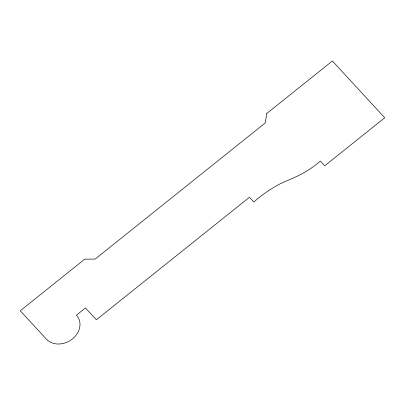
<?xml version="1.0" encoding="UTF-8"?>
<svg xmlns="http://www.w3.org/2000/svg" width="405" height="405" viewBox="0 0 405 405"><rect width="100%" height="100%" fill="white"/><g stroke="black" fill="none" stroke-linecap="round" stroke-linejoin="round"><path stroke-width="0.61" d="M266.809 113.456L265.169 122.988L95.119 259.089L84.751 259.159L20.25 310.787L46.433 339.177A19.329 15.967 -29.8 0 0 72.353 339A19.329 15.967 -29.8 0 0 76.449 315.156L85.45 307.952L96.36 319.783L249.424 197.281L253.788 202.009A112.58 93.003 -29.8 0 1 280.473 183.657L295.478 177.005A84.007 69.397 -29.8 0 0 320.36 161.069L324.724 165.802L384.75 117.759L332.378 60.973L266.809 113.456"/></g></svg>
